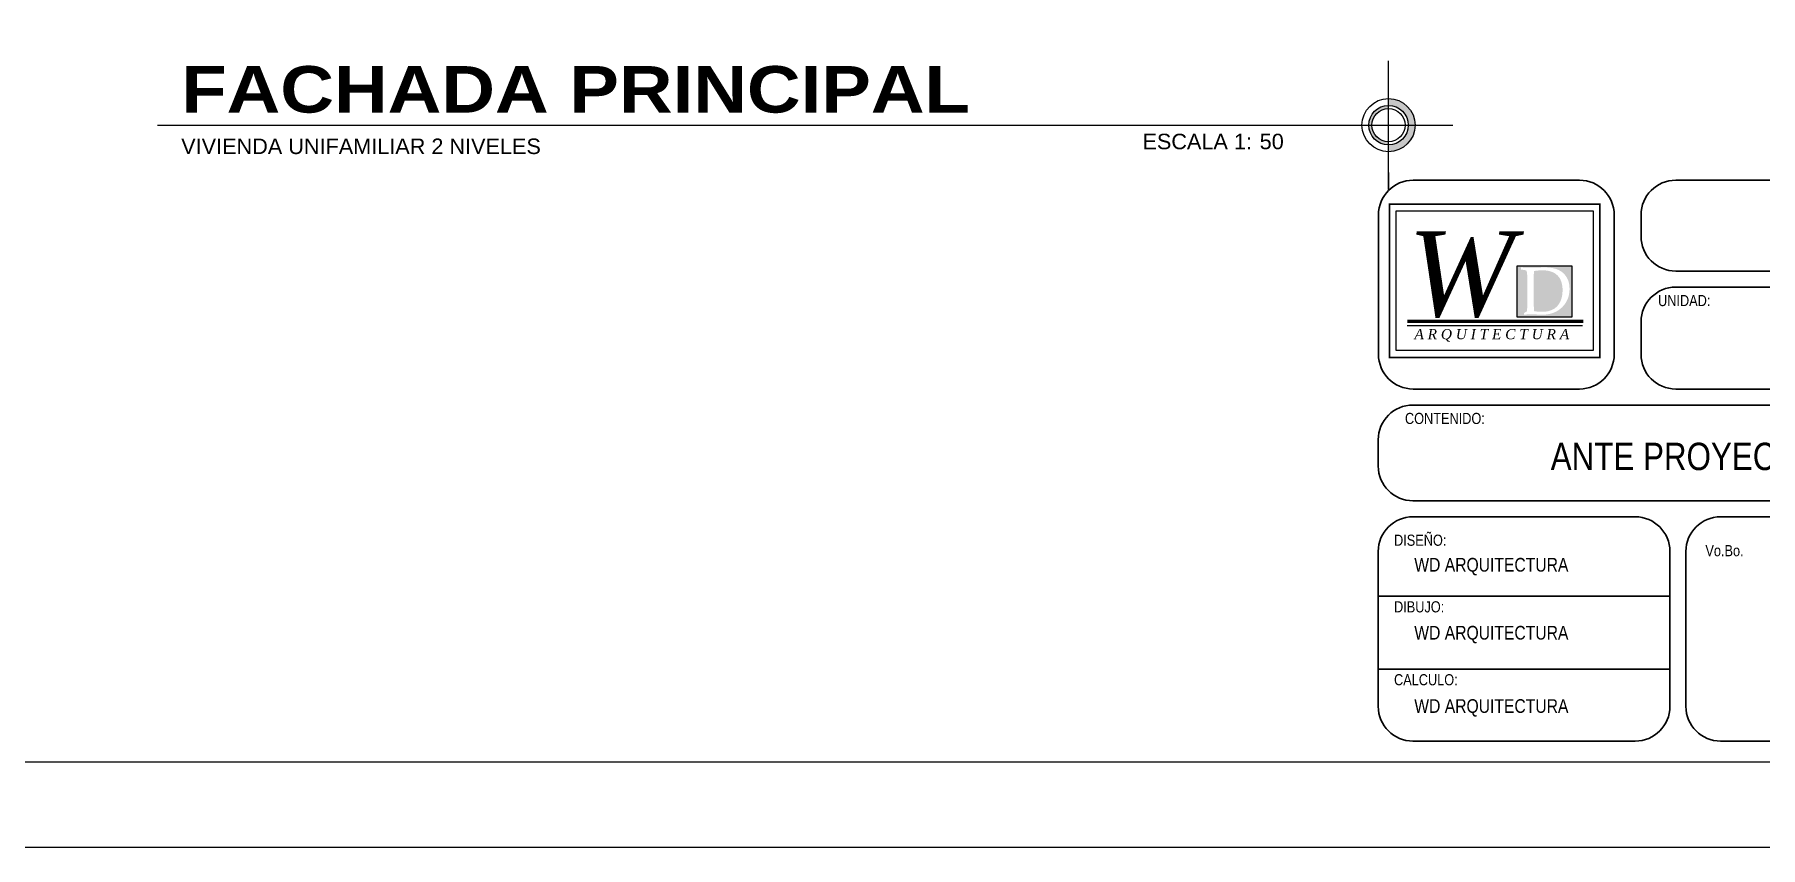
# Model space of a CAD drawing. Header units: inches. Extents: x -370 to 18, y -197 to 199.
# Drawn here: x -13.03 to 7.18, y -47.63 to -38.11 of the extents above; entities that cross this region are included whole.
import ezdxf

# ---------------------------------------------------------------- set-up
doc = ezdxf.new("R2010")
doc.units = ezdxf.units.IN
doc.header["$MEASUREMENT"] = 0
doc.layers.add('MUEBLES', color=7, linetype='Continuous')
doc.layers.add('MUROS', color=5, linetype='Continuous')
doc.styles.add('1', font='arial.ttf')
doc.styles.add('2', font='')
doc.styles.add('ML', font='ARIALN.TTF')
doc.styles.get("Standard").update_dxf_attribs({"font": 'arial.ttf'})
doc.styles.get('2').set_extended_font_data('Arial Black')

# ---------------------------------------------------------------- blocks, each defined once
blk = doc.blocks.new('LOGO MIO')
at = {"layer": 'MUROS'}
h = blk.add_hatch(color=256, dxfattribs=at)
h.dxf.hatch_style = 1
h.paths.add_polyline_path([(2.259, 1.642), (0.646, 1.642), (0.646, 0.127), (2.259, 0.127)])
h.paths.add_polyline_path([(2.011, 1.423), (2.05, 1.383), (2.085, 1.339), (2.115, 1.292), (2.135, 1.252), (2.155, 1.203), (2.171, 1.151), (2.182, 1.096), (2.189, 1.039), (2.193, 0.979), (2.193, 0.963), (2.191, 0.904), (2.185, 0.847), (2.176, 0.791), (2.163, 0.737), (2.146, 0.685), (2.126, 0.636), (2.102, 0.588), (2.074, 0.541), (2.043, 0.497), (2.008, 0.455), (1.971, 0.416), (1.931, 0.38), (1.889, 0.347), (1.845, 0.318), (1.799, 0.292), (1.751, 0.269), (1.701, 0.249), (1.648, 0.233), (1.594, 0.22), (1.538, 0.21), (1.48, 0.203), (1.419, 0.2), (1.389, 0.2), (1.269, 0.203), (1.188, 0.206), (1.123, 0.208), (1.075, 0.209), (1.046, 0.21), (0.998, 0.209), (0.943, 0.206), (0.881, 0.202), (0.844, 0.198), (0.844, 0.245), (0.935, 0.299), (0.938, 0.334), (0.941, 0.374), (0.943, 0.42), (0.946, 0.471), (0.947, 0.527), (0.948, 0.588), (0.95, 0.655), (0.95, 0.726), (0.951, 0.803), (0.951, 0.829), (0.951, 1.113), (0.95, 1.177), (0.949, 1.238), (0.947, 1.296), (0.944, 1.349), (0.94, 1.4), (0.939, 1.414), (0.928, 1.482), (0.921, 1.499), (0.88, 1.514), (0.84, 1.52), (0.762, 1.532), (0.762, 1.594), (0.839, 1.592), (0.902, 1.59), (0.95, 1.589), (0.979, 1.589), (1.242, 1.591), (1.456, 1.594), (1.511, 1.594), (1.567, 1.591), (1.623, 1.585), (1.681, 1.577), (1.721, 1.569), (1.776, 1.556), (1.829, 1.537), (1.88, 1.514), (1.929, 1.486), (1.967, 1.46)], flags=16)
h.paths.add_polyline_path([(1.853, 1.34), (1.885, 1.301), (1.912, 1.259), (1.934, 1.212), (1.953, 1.162), (1.968, 1.108), (1.978, 1.051), (1.985, 0.989), (1.986, 0.924), (1.985, 0.867), (1.98, 0.805), (1.971, 0.747), (1.958, 0.691), (1.942, 0.639), (1.922, 0.589), (1.898, 0.544), (1.87, 0.501), (1.839, 0.461), (1.804, 0.425), (1.795, 0.417), (1.755, 0.385), (1.712, 0.359), (1.665, 0.336), (1.615, 0.317), (1.562, 0.303), (1.504, 0.292), (1.443, 0.286), (1.376, 0.284), (1.322, 0.285), (1.267, 0.289), (1.208, 0.295), (1.146, 0.304), (1.143, 0.348), (1.14, 0.403), (1.137, 0.459), (1.136, 0.517), (1.135, 0.576), (1.135, 1.323), (1.137, 1.382), (1.141, 1.437), (1.146, 1.489), (1.166, 1.492), (1.228, 1.5), (1.286, 1.505), (1.34, 1.508), (1.389, 1.51), (1.435, 1.508), (1.498, 1.504), (1.558, 1.495), (1.613, 1.482), (1.665, 1.466), (1.713, 1.445), (1.758, 1.421), (1.798, 1.392), (1.835, 1.36)], flags=0)
h.paths.add_polyline_path([(1.953, 1.162), (1.934, 1.212), (1.912, 1.259), (1.885, 1.301), (1.853, 1.34), (1.835, 1.36), (1.798, 1.392), (1.758, 1.421), (1.713, 1.445), (1.665, 1.466), (1.613, 1.482), (1.558, 1.495), (1.498, 1.504), (1.435, 1.508), (1.389, 1.51), (1.34, 1.508), (1.286, 1.505), (1.228, 1.5), (1.166, 1.492), (1.146, 1.489), (1.141, 1.437), (1.137, 1.382), (1.135, 1.323), (1.135, 0.576), (1.136, 0.517), (1.137, 0.459), (1.14, 0.403), (1.143, 0.348), (1.146, 0.304), (1.208, 0.295), (1.267, 0.289), (1.322, 0.285), (1.373, 0.284), (1.378, 0.284), (1.443, 0.286), (1.504, 0.292), (1.562, 0.303), (1.615, 0.317), (1.665, 0.336), (1.712, 0.359), (1.755, 0.385), (1.795, 0.417), (1.804, 0.425), (1.839, 0.461), (1.87, 0.501), (1.898, 0.544), (1.922, 0.589), (1.942, 0.639), (1.958, 0.691), (1.971, 0.747), (1.98, 0.805), (1.985, 0.867), (1.986, 0.924), (1.985, 0.989), (1.978, 1.051), (1.968, 1.108)], flags=0)
h = blk.add_hatch(color=256, dxfattribs=at)
h.dxf.hatch_style = 1
h.paths.add_polyline_path([(1.135, 0.576), (1.136, 0.517), (1.137, 0.459), (1.14, 0.403), (1.143, 0.348), (1.146, 0.304), (1.208, 0.295), (1.267, 0.289), (1.322, 0.285), (1.373, 0.284), (1.378, 0.284), (1.443, 0.286), (1.504, 0.292), (1.562, 0.303), (1.615, 0.317), (1.665, 0.336), (1.712, 0.359), (1.755, 0.385), (1.795, 0.417), (1.804, 0.425), (1.839, 0.461), (1.87, 0.501), (1.898, 0.544), (1.922, 0.589), (1.942, 0.639), (1.958, 0.691), (1.971, 0.747), (1.98, 0.805), (1.985, 0.867), (1.986, 0.924), (1.985, 0.989), (1.978, 1.051), (1.968, 1.108), (1.953, 1.162), (1.934, 1.212), (1.912, 1.259), (1.885, 1.301), (1.853, 1.34), (1.835, 1.36), (1.798, 1.392), (1.758, 1.421), (1.713, 1.445), (1.665, 1.466), (1.613, 1.482), (1.558, 1.495), (1.498, 1.504), (1.435, 1.508), (1.389, 1.51), (1.34, 1.508), (1.286, 1.505), (1.228, 1.5), (1.166, 1.492), (1.146, 1.489), (1.141, 1.437), (1.137, 1.382), (1.135, 1.323)])
at = {"layer": 'MUROS', "const_width": 0.05}
blk.add_lwpolyline([(-3.127, 3.461), (3.089, 3.461), (3.089, -1.063), (-3.127, -1.063)], close=True, dxfattribs=at)
at = {"layer": 'MUROS'}
for points in [[(-2.927, 3.261), (2.889, 3.261), (2.889, -0.863), (-2.927, -0.863)], [(0.646, 1.642), (2.259, 1.642), (2.259, 0.127), (0.646, 0.127)]]:
    blk.add_lwpolyline(points, close=True, dxfattribs=at)
at = {"layer": 'MUROS', "const_width": 0.1}
blk.add_lwpolyline([(-2.599, 0), (2.599, 0)], dxfattribs=at)
at = {"layer": 'MUROS'}
blk.add_lwpolyline([(-2.6, -0.121), (2.573, -0.121)], dxfattribs=at)
at = {"layer": 'MUROS', "attachment_point": 1}
for s, insert, char_height in [('{\\fBook Antiqua|b0|i1|c0|p18;W}', (-2.583, 2.664), 2.5), ('{\\fBook Antiqua|b0|i1|c0|p18;A R Q U I T E C T U R A}', (-2.387, -0.225), 0.3)]:
    blk.add_mtext(s, dxfattribs=dict(at, insert=insert, char_height=char_height))
blk = doc.blocks.new('*U44')
h = blk.add_hatch(color=1)
h.paths.add_polyline_path([(15.635, 0), (15.676, 0, 0.414214), (15.89, -0.214), (15.89, -0.255, -0.414214)])
h.paths.add_polyline_path([(15.89, 0.255), (15.89, 0.214, 0.414214), (15.676, 0), (15.635, 0, -0.414214)])
h = blk.add_hatch(color=1)
h.paths.add_polyline_path([(15.89, 0.255), (15.89, 0.343, -0.414214), (16.233, 0), (16.145, 0, 0.414214)])
h.paths.add_polyline_path([(16.145, 0), (16.233, 0, -0.414214), (15.89, -0.343), (15.89, -0.255, 0.414214)])
at = {"color": 13}
for p, q in [((15.89, -0.83), (15.89, 0.83)), ((0, 0), (16.72, 0))]:
    blk.add_line(p, q, dxfattribs=at)
at = {"color": 5}
for p, q in [((15.89, 0.611), (15.89, 0.83)), ((0, 0), (0.218, 0)), ((16.501, 0), (16.72, 0)), ((15.89, -0.611), (15.89, -0.83))]:
    blk.add_line(p, q, dxfattribs=at)
at = {"color": 13}
for radius in [0.343, 0.255, 0.214]:
    blk.add_circle((15.89, 0), radius, dxfattribs=at)
at = {"color": 2, "linetype": 'Continuous', "style": '1'}
blk.add_text('ESCALA 1:', height=0.2, dxfattribs=at).set_placement((12.714, -0.311))
at = {"color": 1, "linetype": 'Continuous', "style": '2'}
blk.add_attdef('TITULO', (0.308, 0.162), '', height=0.6, dxfattribs=at)
at = {"color": 2, "linetype": 'Continuous', "style": '1'}
blk.add_attdef('DESCRIPCION', (0.308, -0.373), '', height=0.2, dxfattribs=at)
at = {"color": 2, "style": '1'}
blk.add_attdef('ESCALA', (14.227, -0.311), '', height=0.2, dxfattribs=at)

msp = doc.modelspace()

# ---------------------------------------------------------------- linework, layer by layer
at = {"color": 3, "lineweight": 30}
for p, q in [((2.70471, -44.68862), (6.12036, -44.68862)), ((2.70471, -45.54218), (6.12036, -45.54218))]:
    msp.add_line(p, q, dxfattribs=at)
at = {"layer": 'MUEBLES', "color": 1}
msp.add_lwpolyline([(17.83459, -5.5799), (17.83459, -47.6299), (-41.56541, -47.6299), (-41.56541, -5.5799)], close=True, dxfattribs=at)
at = {"layer": 'MUEBLES', "color": 6}
msp.add_lwpolyline([(15.83459, -6.5799), (15.83459, -46.6299), (-39.56541, -46.6299), (-39.56541, -6.5799)], close=True, dxfattribs=at)
at = {"layer": 'MUEBLES', "color": 3, "lineweight": 30}
for points in [[(5.06162, -39.8164), (3.11425, -39.8164, 0.41421356), (2.70762, -40.22304), (2.70762, -41.85449, 0.41421356), (3.11425, -42.26112), (5.06162, -42.26112, 0.41421356), (5.46826, -41.85449), (5.46826, -40.22304, 0.41421356)], [(5.7824, -40.47318), (5.7824, -40.22304, -0.41421356), (6.18903, -39.8164), (15.27177, -39.8164, -0.41421356), (15.67841, -40.22304), (15.67841, -40.47318, -0.41421356), (15.27177, -40.87981), (6.18903, -40.87981, -0.41421356)], [(15.67841, -41.85449, -0.41421356), (15.27177, -42.26112), (6.18903, -42.26112, -0.41421356), (5.7824, -41.85449), (5.7824, -41.47411, -0.41421356), (6.18903, -41.06748), (15.27177, -41.06748, -0.41421356), (15.67841, -41.47411)], [(3.11134, -43.56962), (12.42379, -43.56962, 0.41421356), (12.83042, -43.16299), (12.83042, -42.85541, 0.41421356), (12.42379, -42.44878), (3.11134, -42.44878, 0.41421356), (2.70471, -42.85541), (2.70471, -43.16299, 0.41421356)], [(2.70471, -44.16391), (2.70471, -45.9779, 0.41421356), (3.11134, -46.38453), (5.71373, -46.38453, 0.41421356), (6.12036, -45.9779), (6.12036, -44.16391, 0.41421356), (5.71373, -43.75728), (3.11134, -43.75728, 0.41421356)], [(13.69824, -44.16391, 0.41421356), (13.2916, -43.75728), (6.71469, -43.75728, 0.41421356), (6.30806, -44.16391), (6.30806, -45.9779, 0.41421356), (6.71469, -46.38453), (13.2916, -46.38453, 0.41421356), (13.69824, -45.9779)]]:
    msp.add_lwpolyline(points, format="xyb", close=True, dxfattribs=at)

# ---------------------------------------------------------------- block references
at = {"xscale": 0.9073029058261515, "yscale": 0.9073029058261515, "zscale": 0.9073029058261515}
msp.add_blockref('*U44', (-11.59136, -39.17123), dxfattribs=at).add_auto_attribs({'TITULO': 'FACHADA PRINCIPAL', 'DESCRIPCION': 'VIVIENDA UNIFAMILIAR 2 NIVELES', 'ESCALA': '50'})
at = {"xscale": 0.3965724057784217, "yscale": 0.3965724057784217, "zscale": 0.3965724057784217}
msp.add_blockref('LOGO MIO', (4.07557, -41.46984), dxfattribs=at)

# ---------------------------------------------------------------- texts
at = {"color": 2, "linetype": 'Continuous', "style": 'ML'}
for s, p in [('UNIDAD:', (5.98191, -41.29039)), ('CONTENIDO:', (3.01813, -42.67069)), ('DISEÑO:', (2.89016, -44.09669)), ('Vo.Bo.', (6.53618, -44.21916)), ('DIBUJO:', (2.89016, -44.8769)), ('CALCULO:', (2.89016, -45.73047))]:
    msp.add_text(s, height=0.130112, dxfattribs=at).set_placement(p)
at = {"color": 3, "linetype": 'Continuous', "style": 'ML'}
for s, height, p in [('ANTE PROYECTO', 0.3205274, (4.72452, -43.2107)), ('WD ARQUITECTURA', 0.1602637, (3.12713, -44.3994)), ('WD ARQUITECTURA', 0.1602637, (3.12713, -45.19535)), ('WD ARQUITECTURA', 0.1602637, (3.12713, -46.05349))]:
    msp.add_text(s, height=height, dxfattribs=at).set_placement(p)

doc.saveas('drawing.dxf')
